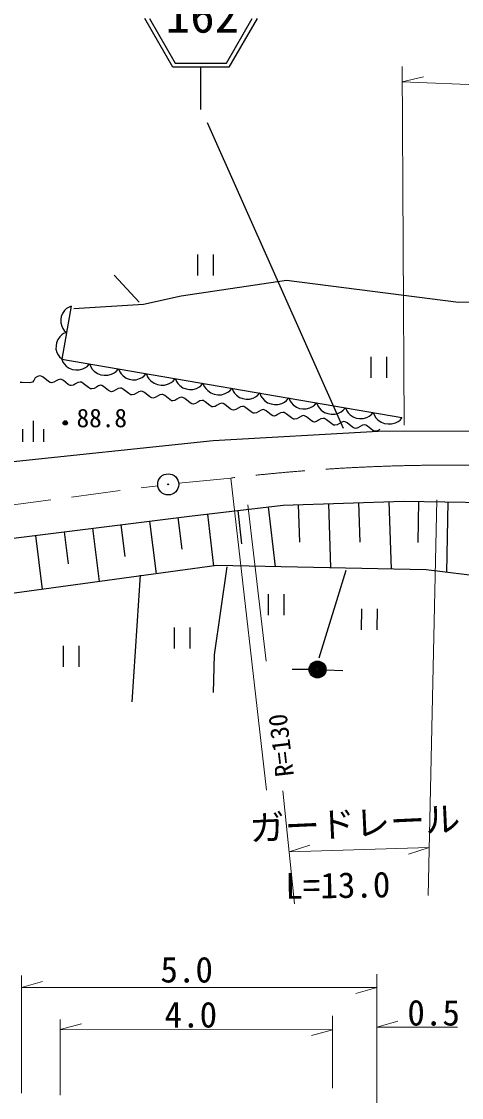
# Model space of a CAD drawing. Units: millimetres, scale not verified. Extents: x 40000 to 680000, y 20000 to 380000.
# Drawn here: x 353661 to 384988, y 242243 to 318822 of the extents above; entities that cross this region are included whole.
import ezdxf
from ezdxf.enums import TextEntityAlignment as Align

# ---------------------------------------------------------------- set-up
doc = ezdxf.new("R2010")
doc.units = ezdxf.units.MM
doc.header["$LTSCALE"] = 1000
doc.linetypes.add('CHAIN', pattern=[18.5, 12, -1.5, 3.5, -1.5])
for name, color, linetype, lineweight in [('M-BGD', 7, 'Continuous', 25), ('M-BMK', 2, 'CHAIN', 13), ('M-BMK-SRVR', 3, 'Continuous', 25), ('M-STR-HTXT', 7, 'Continuous', 13), ('M-STR-STRC', 7, 'Continuous', 25)]:
    doc.layers.add(name, color=color, linetype=linetype, lineweight=lineweight)
doc.styles.add('ＭＳ ゴシック', font='')
doc.styles.get('ＭＳ ゴシック').set_extended_font_data('MS Gothic')

msp = doc.modelspace()

# ---------------------------------------------------------------- linework, layer by layer
at = {"layer": 'M-BGD'}
for p, q in [((366183, 302236), (366182, 300736)), ((367322, 300736), (367323, 302236)), ((360252, 300763), (362040, 298855)), ((372532, 300400), (365020, 299271)), ((384769, 298825), (372532, 300400)), ((362338, 298676), (357390, 298380)), ((365020, 299271), (362338, 298676)), ((402056, 299056), (384769, 298825)), ((356571, 298051), (356494, 297833)), ((357202, 298555), (356529, 294802)), ((356724, 298255), (356571, 298051)), ((356863, 298385), (356724, 298255)), ((356995, 298477), (356863, 298385)), ((357202, 298555), (356995, 298477)), ((356453, 297609), (356451, 297377)), ((356451, 297377), (356523, 297133)), ((356494, 297833), (356453, 297609)), ((356523, 297133), (356608, 296963)), ((356388, 296385), (356236, 296181)), ((356527, 296514), (356388, 296385)), ((356660, 296606), (356527, 296514)), ((356608, 296963), (356700, 296831)), ((356867, 296685), (356660, 296606)), ((356700, 296831), (356867, 296685)), ((356118, 295738), (356115, 295507)), ((356158, 295963), (356118, 295738)), ((356236, 296181), (356158, 295963)), ((356115, 295507), (356187, 295263)), ((356187, 295263), (356273, 295093)), ((356273, 295093), (356365, 294961)), ((356365, 294961), (356532, 294815)), ((378535, 294966), (378534, 293466)), ((379674, 293466), (379675, 294966)), ((356529, 294802), (380745, 290650)), ((356529, 294802), (356614, 294584)), ((356614, 294584), (356712, 294446)), ((356712, 294446), (356849, 294300)), ((356849, 294300), (357065, 294142)), ((357065, 294142), (357295, 294062)), ((357775, 294020), (358032, 294098)), ((358032, 294098), (358210, 294189)), ((358210, 294189), (358348, 294287)), ((358348, 294287), (358500, 294464)), ((358500, 294464), (358589, 294235)), ((358589, 294235), (358692, 294090)), ((358692, 294090), (358836, 293937)), ((360411, 293923), (360570, 294109)), ((360570, 294109), (360655, 293891)), ((354630, 293456), (354549, 293282)), ((354807, 293558), (354641, 293461)), ((354964, 293595), (354807, 293558)), ((355053, 293581), (354964, 293595)), ((355192, 293500), (355053, 293581)), ((355572, 293200), (355192, 293500)), ((356279, 293329), (356124, 293239)), ((356426, 293363), (356279, 293329)), ((356509, 293351), (356426, 293363)), ((356639, 293275), (356509, 293351)), ((357295, 294062), (357532, 294021)), ((357532, 294021), (357775, 294020)), ((358836, 293937), (359063, 293771)), ((359063, 293771), (359305, 293687)), ((359305, 293687), (359553, 293644)), ((359553, 293644), (359809, 293643)), ((359809, 293643), (360078, 293724)), ((360078, 293724), (360265, 293820)), ((360265, 293820), (360411, 293923)), ((360655, 293891), (360753, 293753)), ((360753, 293753), (360890, 293608)), ((360890, 293608), (361106, 293449)), ((361106, 293449), (361336, 293369)), ((361336, 293369), (361573, 293328)), ((361573, 293328), (361816, 293327)), ((361816, 293327), (362073, 293405)), ((362073, 293405), (362251, 293496)), ((362251, 293496), (362389, 293594)), ((362389, 293594), (362541, 293771)), ((362541, 293771), (362630, 293543)), ((362630, 293543), (362733, 293397)), ((362733, 293397), (362877, 293245)), ((364452, 293230), (364611, 293416)), ((364611, 293416), (364696, 293199)), ((353716, 293137), (353555, 293124)), ((354199, 293108), (353716, 293137)), ((354360, 293121), (354199, 293108)), ((354441, 293161), (354360, 293121)), ((354549, 293282), (354441, 293161)), ((355712, 293119), (355572, 293200)), ((355801, 293105), (355712, 293119)), ((355958, 293142), (355801, 293105)), ((356124, 293239), (355958, 293142)), ((356993, 292995), (356639, 293275)), ((357124, 292919), (356993, 292995)), ((357207, 292907), (357124, 292919)), ((357353, 292941), (357207, 292907)), ((357509, 293031), (357353, 292941)), ((357675, 293128), (357509, 293031)), ((357832, 293165), (357675, 293128)), ((357921, 293152), (357832, 293165)), ((358060, 293070), (357921, 293152)), ((358440, 292770), (358060, 293070)), ((358580, 292689), (358440, 292770)), ((358669, 292675), (358580, 292689)), ((358826, 292713), (358669, 292675)), ((358992, 292809), (358826, 292713)), ((359147, 292899), (358992, 292809)), ((359294, 292934), (359147, 292899)), ((359377, 292921), (359294, 292934)), ((359507, 292845), (359377, 292921)), ((359861, 292565), (359507, 292845)), ((359992, 292489), (359861, 292565)), ((360376, 292601), (360221, 292511)), ((360543, 292698), (360376, 292601)), ((360700, 292735), (360543, 292698)), ((360789, 292722), (360700, 292735)), ((360928, 292640), (360789, 292722)), ((361308, 292341), (360928, 292640)), ((362877, 293245), (363104, 293078)), ((363104, 293078), (363346, 292994)), ((363346, 292994), (363594, 292951)), ((363594, 292951), (363850, 292950)), ((363850, 292950), (364119, 293032)), ((364119, 293032), (364306, 293127)), ((364306, 293127), (364452, 293230)), ((364696, 293199), (364794, 293060)), ((364794, 293060), (364931, 292915)), ((364931, 292915), (365147, 292756)), ((365147, 292756), (365377, 292676)), ((365377, 292676), (365614, 292635)), ((365614, 292635), (365857, 292634)), ((365857, 292634), (366114, 292712)), ((366114, 292712), (366292, 292803)), ((366292, 292803), (366430, 292901)), ((366430, 292901), (366582, 293078)), ((366582, 293078), (366671, 292850)), ((366671, 292850), (366774, 292704)), ((366774, 292704), (366918, 292552)), ((366918, 292552), (367145, 292385)), ((368347, 292434), (368493, 292537)), ((368493, 292537), (368652, 292723)), ((368652, 292723), (368737, 292506)), ((360075, 292477), (359992, 292489)), ((360221, 292511), (360075, 292477)), ((361448, 292259), (361308, 292341)), ((361537, 292246), (361448, 292259)), ((361694, 292283), (361537, 292246)), ((361860, 292379), (361694, 292283)), ((362026, 292476), (361860, 292379)), ((362183, 292513), (362026, 292476)), ((362272, 292499), (362183, 292513)), ((362412, 292418), (362272, 292499)), ((362792, 292118), (362412, 292418)), ((362931, 292037), (362792, 292118)), ((363020, 292023), (362931, 292037)), ((363177, 292060), (363020, 292023)), ((363343, 292157), (363177, 292060)), ((363498, 292247), (363343, 292157)), ((363645, 292282), (363498, 292247)), ((363728, 292269), (363645, 292282)), ((363858, 292193), (363728, 292269)), ((364213, 291913), (363858, 292193)), ((364343, 291837), (364213, 291913)), ((364426, 291825), (364343, 291837)), ((364573, 291859), (364426, 291825)), ((364728, 291949), (364573, 291859)), ((364894, 292046), (364728, 291949)), ((365051, 292083), (364894, 292046)), ((365140, 292070), (365051, 292083)), ((365280, 291988), (365140, 292070)), ((365660, 291688), (365280, 291988)), ((366366, 291817), (366211, 291727)), ((366513, 291852), (366366, 291817)), ((366596, 291839), (366513, 291852)), ((366726, 291763), (366596, 291839)), ((367145, 292385), (367387, 292301)), ((367387, 292301), (367635, 292258)), ((367635, 292258), (367891, 292257)), ((367891, 292257), (368160, 292339)), ((368160, 292339), (368347, 292434)), ((368737, 292506), (368835, 292367)), ((368835, 292367), (368972, 292222)), ((368972, 292222), (369188, 292063)), ((369188, 292063), (369418, 291983)), ((369418, 291983), (369655, 291942)), ((369655, 291942), (369898, 291941)), ((369898, 291941), (370155, 292019)), ((370155, 292019), (370333, 292110)), ((370333, 292110), (370471, 292208)), ((370471, 292208), (370624, 292385)), ((370624, 292385), (370712, 292157)), ((370712, 292157), (370815, 292011)), ((370815, 292011), (370959, 291859)), ((370959, 291859), (371186, 291692)), ((372388, 291742), (372534, 291844)), ((372534, 291844), (372693, 292030)), ((372693, 292030), (372778, 291813)), ((372778, 291813), (372876, 291674)), ((365799, 291607), (365660, 291688)), ((365888, 291594), (365799, 291607)), ((366045, 291631), (365888, 291594)), ((366211, 291727), (366045, 291631)), ((367081, 291483), (366726, 291763)), ((367211, 291407), (367081, 291483)), ((367294, 291395), (367211, 291407)), ((367441, 291430), (367294, 291395)), ((367596, 291520), (367441, 291430)), ((367762, 291616), (367596, 291520)), ((367919, 291653), (367762, 291616)), ((368008, 291640), (367919, 291653)), ((368148, 291558), (368008, 291640)), ((368527, 291259), (368148, 291558)), ((368667, 291177), (368527, 291259)), ((368756, 291164), (368667, 291177)), ((368913, 291201), (368756, 291164)), ((369079, 291297), (368913, 291201)), ((369245, 291394), (369079, 291297)), ((369403, 291431), (369245, 291394)), ((369492, 291417), (369403, 291431)), ((369631, 291336), (369492, 291417)), ((370011, 291036), (369631, 291336)), ((370150, 290955), (370011, 291036)), ((370563, 291075), (370397, 290978)), ((370718, 291165), (370563, 291075)), ((370865, 291200), (370718, 291165)), ((370948, 291187), (370865, 291200)), ((371078, 291111), (370948, 291187)), ((371432, 290831), (371078, 291111)), ((371186, 291692), (371428, 291608)), ((371428, 291608), (371676, 291565)), ((371676, 291565), (371932, 291564)), ((371932, 291564), (372201, 291646)), ((372271, 291001), (372113, 290964)), ((372201, 291646), (372388, 291742)), ((372360, 290988), (372271, 291001)), ((372876, 291674), (373013, 291529)), ((373013, 291529), (373229, 291370)), ((373229, 291370), (373459, 291290)), ((373459, 291290), (373696, 291250)), ((373696, 291250), (373939, 291248)), ((373939, 291248), (374196, 291326)), ((374196, 291326), (374374, 291417)), ((374374, 291417), (374512, 291515)), ((374512, 291515), (374665, 291692)), ((374665, 291692), (374753, 291464)), ((374753, 291464), (374856, 291318)), ((374856, 291318), (375000, 291166)), ((375000, 291166), (375228, 290999)), ((376242, 290953), (376429, 291049)), ((376429, 291049), (376575, 291152)), ((376575, 291152), (376734, 291337)), ((376734, 291337), (376819, 291120)), ((376819, 291120), (376917, 290981)), ((354482, 290402), (354481, 288902)), ((370239, 290941), (370150, 290955)), ((370397, 290978), (370239, 290941)), ((371562, 290755), (371432, 290831)), ((371645, 290743), (371562, 290755)), ((371792, 290777), (371645, 290743)), ((371947, 290867), (371792, 290777)), ((372113, 290964), (371947, 290867)), ((372499, 290906), (372360, 290988)), ((372879, 290606), (372499, 290906)), ((373018, 290525), (372879, 290606)), ((373107, 290512), (373018, 290525)), ((373265, 290549), (373107, 290512)), ((373431, 290645), (373265, 290549)), ((373586, 290735), (373431, 290645)), ((373733, 290770), (373586, 290735)), ((373816, 290757), (373733, 290770)), ((373946, 290681), (373816, 290757)), ((374300, 290402), (373946, 290681)), ((374430, 290325), (374300, 290402)), ((374513, 290313), (374430, 290325)), ((374660, 290348), (374513, 290313)), ((374815, 290438), (374660, 290348)), ((374981, 290534), (374815, 290438)), ((375139, 290571), (374981, 290534)), ((375228, 290558), (375139, 290571)), ((375228, 290999), (375469, 290915)), ((375367, 290476), (375228, 290558)), ((375747, 290177), (375367, 290476)), ((375469, 290915), (375717, 290873)), ((375717, 290873), (375973, 290871)), ((375973, 290871), (376242, 290953)), ((376465, 290312), (376299, 290215)), ((376622, 290349), (376465, 290312)), ((376711, 290336), (376622, 290349)), ((376850, 290254), (376711, 290336)), ((377230, 289954), (376850, 290254)), ((376917, 290981), (377054, 290836)), ((377054, 290836), (377270, 290677)), ((377270, 290677), (377500, 290597)), ((377500, 290597), (377737, 290557)), ((377737, 290557), (377980, 290556)), ((377980, 290556), (378237, 290633)), ((378237, 290633), (378415, 290724)), ((378415, 290724), (378553, 290822)), ((378553, 290822), (378706, 290999)), ((378706, 290999), (378794, 290771)), ((378794, 290771), (378897, 290626)), ((378897, 290626), (379041, 290473)), ((379041, 290473), (379269, 290306)), ((379269, 290306), (379510, 290222)), ((380014, 290178), (380283, 290260)), ((380283, 290260), (380470, 290356)), ((380470, 290356), (380616, 290459)), ((380616, 290459), (380775, 290644)), ((353732, 289802), (353731, 288902)), ((355232, 289801), (355231, 288901)), ((367304, 289010), (379067, 289661)), ((375886, 290095), (375747, 290177)), ((375975, 290082), (375886, 290095)), ((376133, 290119), (375975, 290082)), ((376299, 290215), (376133, 290119)), ((377370, 289873), (377230, 289954)), ((377459, 289859), (377370, 289873)), ((377616, 289897), (377459, 289859)), ((377782, 289993), (377616, 289897)), ((377937, 290083), (377782, 289993)), ((378084, 290118), (377937, 290083)), ((378167, 290105), (378084, 290118)), ((378297, 290029), (378167, 290105)), ((378652, 289749), (378297, 290029)), ((378782, 289673), (378652, 289749)), ((378865, 289661), (378782, 289673)), ((379012, 289695), (378865, 289661)), ((379167, 289786), (379012, 289695)), ((379067, 289661), (389787, 289695)), ((379510, 290222), (379758, 290180)), ((379758, 290180), (380014, 290178)), ((344767, 286649), (367304, 289010)), ((365812, 283642), (372298, 284403)), ((371217, 284276), (371717, 280013)), ((372298, 284403), (380882, 284695)), ((373371, 284439), (373462, 281762)), ((375517, 284512), (375673, 279933)), ((377663, 284585), (377759, 281767)), ((379809, 284658), (379973, 279845)), ((380882, 284695), (391302, 284502)), ((381924, 284675), (381870, 281754)), ((384008, 284637), (383915, 279617)), ((343506, 280863), (365812, 283642)), ((364799, 283516), (365077, 281278)), ((366893, 283769), (367327, 280066)), ((369055, 284023), (369334, 281644)), ((358715, 282758), (359188, 278960)), ((360743, 283011), (361025, 280745)), ((362771, 283263), (363238, 279510)), ((354659, 282252), (355138, 278409)), ((356687, 282505), (356973, 280213)), ((367565, 280098), (343666, 276849)), ((367401, 273758), (368297, 280016)), ((382466, 279794), (367565, 280098)), ((374857, 273527), (376768, 279783)), ((396496, 278086), (382466, 279794)), ((362113, 279423), (361513, 270407)), ((371232, 278072), (371231, 276572)), ((372371, 276571), (372372, 278071)), ((377857, 277027), (377856, 275527)), ((378996, 275526), (378997, 277026)), ((364531, 275693), (364531, 274193)), ((365671, 274192), (365671, 275692)), ((356617, 274383), (356617, 272883)), ((357757, 272883), (357757, 274383)), ((367325, 271075), (367401, 273758)), ((374141, 272704), (372941, 272705)), ((375341, 272682), (376540, 272637))]:
    msp.add_line(p, q, dxfattribs=at)
for centre, radius in [((356775, 290256), 150), ((356775, 290256), 90), ((356775, 290256), 30), ((374741, 272704), 600), ((374741, 272704), 528), ((374741, 272704), 456), ((374741, 272704), 384), ((374741, 272704), 312), ((374741, 272704), 240), ((374741, 272704), 168), ((374741, 272704), 96), ((374741, 272704), 24)]:
    msp.add_circle(centre, radius, dxfattribs=at)
at = {"layer": 'M-BMK'}
for p, q in [((307157, 278385), (363364, 285783)), ((364853, 285957), (368559, 286332))]:
    msp.add_line(p, q, dxfattribs=at)
msp.add_arc((384100, 155170), 132080, 80.57728, 96.75755, dxfattribs=at)
at = {"layer": 'M-BMK-SRVR'}
for radius in [750, 30]:
    msp.add_circle((364107, 285881), radius, dxfattribs=at)
at = {"layer": 'M-STR-HTXT'}
for p, q in [((380759, 315616), (380897, 290083)), ((380765, 314530), (382281, 314888)), ((380765, 314530), (408927, 313438)), ((368559, 286332), (371109, 264120)), ((369768, 284430), (371073, 273293)), ((382619, 256613), (383227, 284781)), ((372260, 264062), (373090, 256022)), ((372708, 259722), (374192, 260196)), ((372708, 259722), (382693, 260024)), ((382693, 260024), (381208, 259551)), ((353662, 250931), (353658, 242546)), ((353662, 250073), (355162, 250493)), ((378960, 251015), (378956, 241868)), ((353662, 250073), (378959, 250062)), ((378959, 250062), (377459, 249643)), ((356424, 247785), (356422, 242402)), ((356424, 247071), (357924, 247490)), ((375814, 248063), (375812, 242917)), ((378958, 247253), (380458, 247672)), ((356424, 247071), (375814, 247062)), ((375814, 247062), (374314, 246643)), ((384700, 247250), (378958, 247253))]:
    msp.add_line(p, q, dxfattribs=at)
at = {"layer": 'M-STR-STRC'}
for p, q in [((364430, 315564), (362432, 319029)), ((362778, 319029), (364604, 315864)), ((368257, 315863), (370085, 319026)), ((370432, 319026), (368430, 315563)), ((368430, 315563), (364430, 315564)), ((364604, 315864), (368257, 315863)), ((366429, 312563), (366430, 315563)), ((376579, 289862), (366912, 311603))]:
    msp.add_line(p, q, dxfattribs=at)

# ---------------------------------------------------------------- texts
at = {"layer": 'M-BGD', "style": 'ＭＳ ゴシック'}
msp.add_text('88.8', height=1320, rotation=359.975, dxfattribs=at).set_placement((357580, 289550), align=Align.BOTTOM_LEFT)
at = {"layer": 'M-STR-HTXT', "style": 'ＭＳ ゴシック'}
for s, height, rotation, p in [('R=130', 1320, 96.775, (373451, 265202)), ('ガードレール', 1833, 2.675, (369974, 259942)), ('L=13.0', 1833, 0.875, (372464, 255828)), ('5.0', 1833, 359.975, (363551, 249877)), ('4.0', 1833, 359.975, (363848, 246673)), ('0.5', 1833, 359.975, (381134, 246815))]:
    msp.add_text(s, height=height, rotation=rotation, dxfattribs=at).set_placement(p, align=Align.BOTTOM_LEFT)
at = {"layer": 'M-STR-STRC', "style": 'ＭＳ ゴシック'}
msp.add_text('162', height=2566, rotation=359.975, dxfattribs=at).set_placement((363921, 317261), align=Align.BOTTOM_LEFT)

doc.saveas('drawing.dxf')
